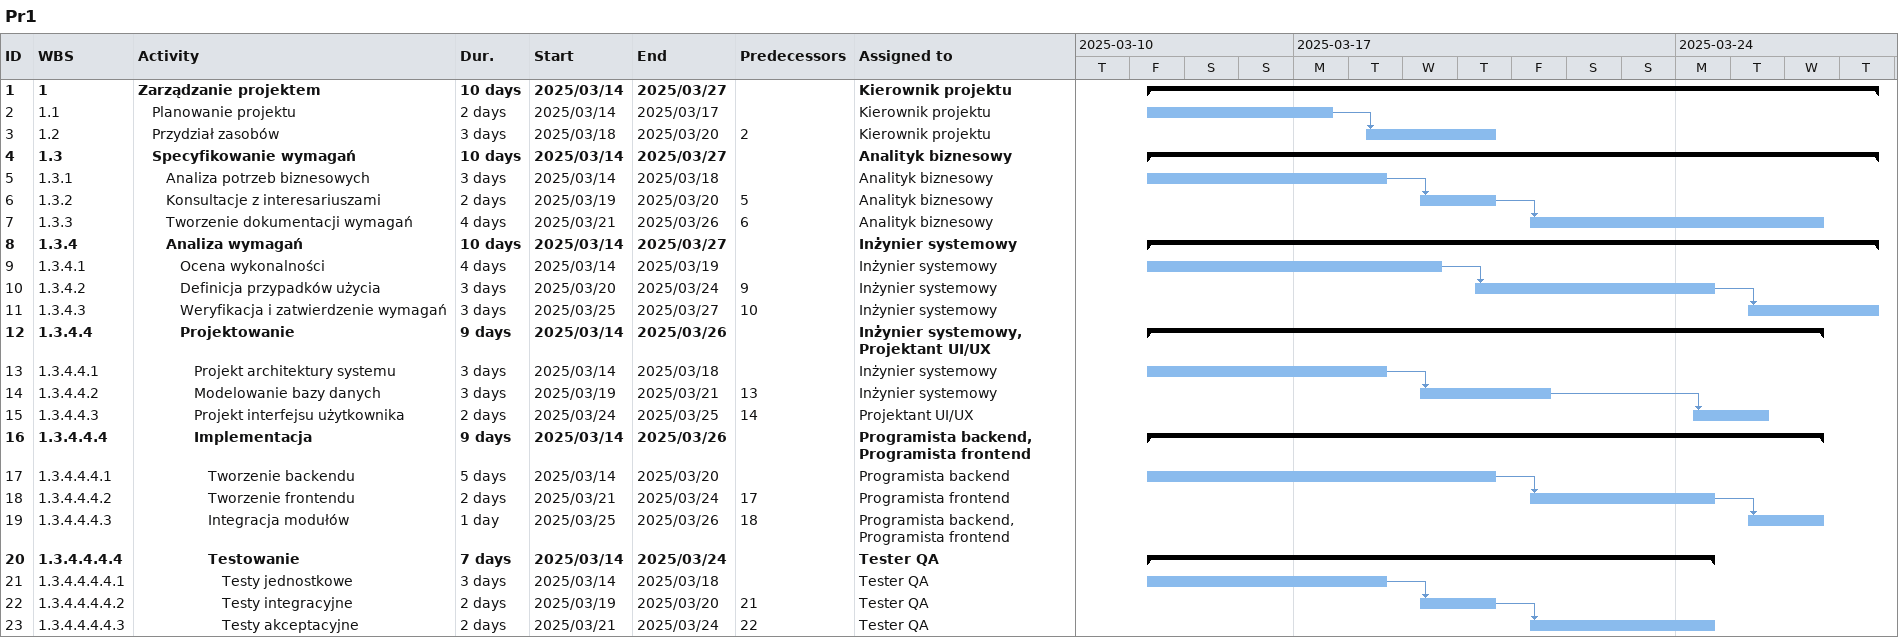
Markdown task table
Pr1

| ID | WBS | Task | Duration | Start | Finish | Predecessors | Resources |
|---|---|---|---|---|---|---|---|
| 1 | 1 | **Zarządzanie projektem** | 10d | 2025-03-14 | 2025-03-27 |  | Kierownik projektu |
| 2 | 1.1 | Planowanie projektu | 2d | 2025-03-14 | 2025-03-17 |  | Kierownik projektu |
| 3 | 1.2 | Przydział zasobów | 3d | 2025-03-18 | 2025-03-20 | 2 | Kierownik projektu |
| 4 | 1.3 | **Specyfikowanie wymagań** | 10d | 2025-03-14 | 2025-03-27 |  | Analityk biznesowy |
| 5 | 1.3.1 | Analiza potrzeb biznesowych | 3d | 2025-03-14 | 2025-03-18 |  | Analityk biznesowy |
| 6 | 1.3.2 | Konsultacje z interesariuszami | 2d | 2025-03-19 | 2025-03-20 | 5 | Analityk biznesowy |
| 7 | 1.3.3 | Tworzenie dokumentacji wymagań | 4d | 2025-03-21 | 2025-03-26 | 6 | Analityk biznesowy |
| 8 | 1.3.4 | **Analiza wymagań** | 10d | 2025-03-14 | 2025-03-27 |  | Inżynier systemowy |
| 9 | 1.3.4.1 | Ocena wykonalności | 4d | 2025-03-14 | 2025-03-19 |  | Inżynier systemowy |
| 10 | 1.3.4.2 | Definicja przypadków użycia | 3d | 2025-03-20 | 2025-03-24 | 9 | Inżynier systemowy |
| 11 | 1.3.4.3 | Weryfikacja i zatwierdzenie wymagań | 3d | 2025-03-25 | 2025-03-27 | 10 | Inżynier systemowy |
| 12 | 1.3.4.4 | **Projektowanie** | 9d | 2025-03-14 | 2025-03-26 |  | Inżynier systemowy, Projektant UI/UX |
| 13 | 1.3.4.4.1 | Projekt architektury systemu | 3d | 2025-03-14 | 2025-03-18 |  | Inżynier systemowy |
| 14 | 1.3.4.4.2 | Modelowanie bazy danych | 3d | 2025-03-19 | 2025-03-21 | 13 | Inżynier systemowy |
| 15 | 1.3.4.4.3 | Projekt interfejsu użytkownika | 2d | 2025-03-24 | 2025-03-25 | 14 | Projektant UI/UX |
| 16 | 1.3.4.4.4 | **Implementacja** | 9d | 2025-03-14 | 2025-03-26 |  | Programista backend, Programista frontend |
| 17 | 1.3.4.4.4.1 | Tworzenie backendu | 5d | 2025-03-14 | 2025-03-20 |  | Programista backend |
| 18 | 1.3.4.4.4.2 | Tworzenie frontendu | 2d | 2025-03-21 | 2025-03-24 | 17 | Programista frontend |
| 19 | 1.3.4.4.4.3 | Integracja modułów | 1d | 2025-03-25 | 2025-03-26 | 18 | Programista backend, Programista frontend |
| 20 | 1.3.4.4.4.4 | **Testowanie** | 7d | 2025-03-14 | 2025-03-24 |  | Tester QA |
| 21 | 1.3.4.4.4.4.1 | Testy jednostkowe | 3d | 2025-03-14 | 2025-03-18 |  | Tester QA |
| 22 | 1.3.4.4.4.4.2 | Testy integracyjne | 2d | 2025-03-19 | 2025-03-20 | 21 | Tester QA |
| 23 | 1.3.4.4.4.4.3 | Testy akceptacyjne | 2d | 2025-03-21 | 2025-03-24 | 22 | Tester QA |
